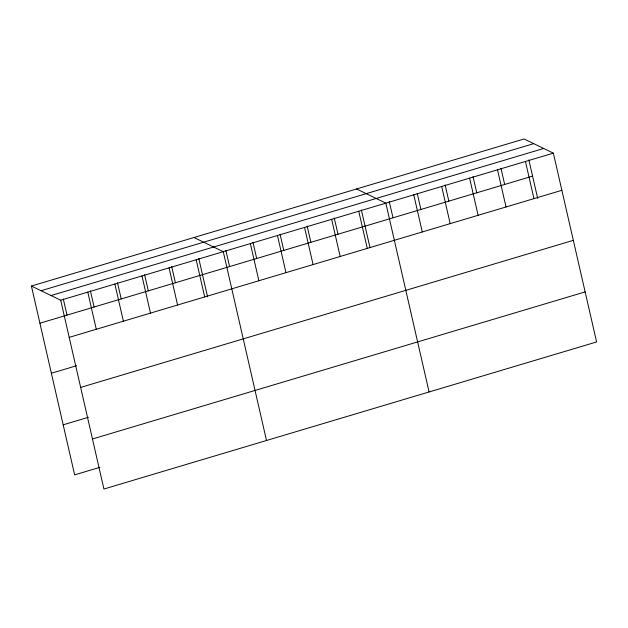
<?xml version="1.0" encoding="UTF-8"?>
<svg xmlns="http://www.w3.org/2000/svg" width="628" height="628" viewBox="0 0 628 628"><rect width="100%" height="100%" fill="white"/><g stroke="black" fill="none" stroke-linecap="round" stroke-linejoin="round"><path stroke-width="0.94" d="M31.4 286.046L524.074 138.969L553.354 153.138L596.6 341.954L103.926 489.031L60.688 300.215L31.4 286.046L74.646 474.862L99.876 467.326M41.063 290.725L533.737 143.647M51.017 295.537L543.691 148.467M60.688 300.215L553.354 153.138M39.909 323.208L532.583 176.13M69.198 337.369L561.864 190.3M51.37 373.252L76.6 365.724M80.659 387.421L573.325 240.343M63.185 424.818L88.407 417.282M92.465 438.98L585.139 291.91M356.563 188.981L385.851 203.142L429.089 391.958M193.981 237.51L223.27 251.679L266.507 440.495M528.87 159.936L537.678 198.377M525.44 161.475L533.949 198.636M500.956 168.265L504.661 184.467M497.517 169.811L506.027 206.965M473.033 176.601L476.746 192.796M469.603 178.14L478.112 215.302M445.119 184.938L448.832 201.133M441.68 186.477L450.197 223.639M417.204 193.267L420.909 209.469M413.766 194.813L422.275 231.968M389.281 201.604L392.995 217.806M361.367 209.94L369.955 247.456M358.753 211.236L367.262 248.39M334.269 218.026L337.974 234.228M331.655 219.321L340.164 256.483M307.171 226.119L310.884 242.314M304.556 227.415L313.066 264.569M280.072 234.205L283.785 250.407M277.458 235.5L285.968 272.662M252.974 242.298L256.687 258.493M250.36 243.593L258.877 280.747M225.876 250.384L229.589 266.586M198.786 258.477L207.585 296.911M196.172 259.772L204.681 296.926M171.687 266.562L175.393 282.757M169.073 267.858L177.583 305.02M144.589 274.656L148.294 290.85M141.975 275.943L150.484 313.105M117.491 282.741L121.204 298.936M114.877 284.037L123.386 321.198M90.393 290.827L94.106 307.029M87.779 292.122L96.288 329.284M63.295 298.92L67.008 315.115"/></g></svg>
